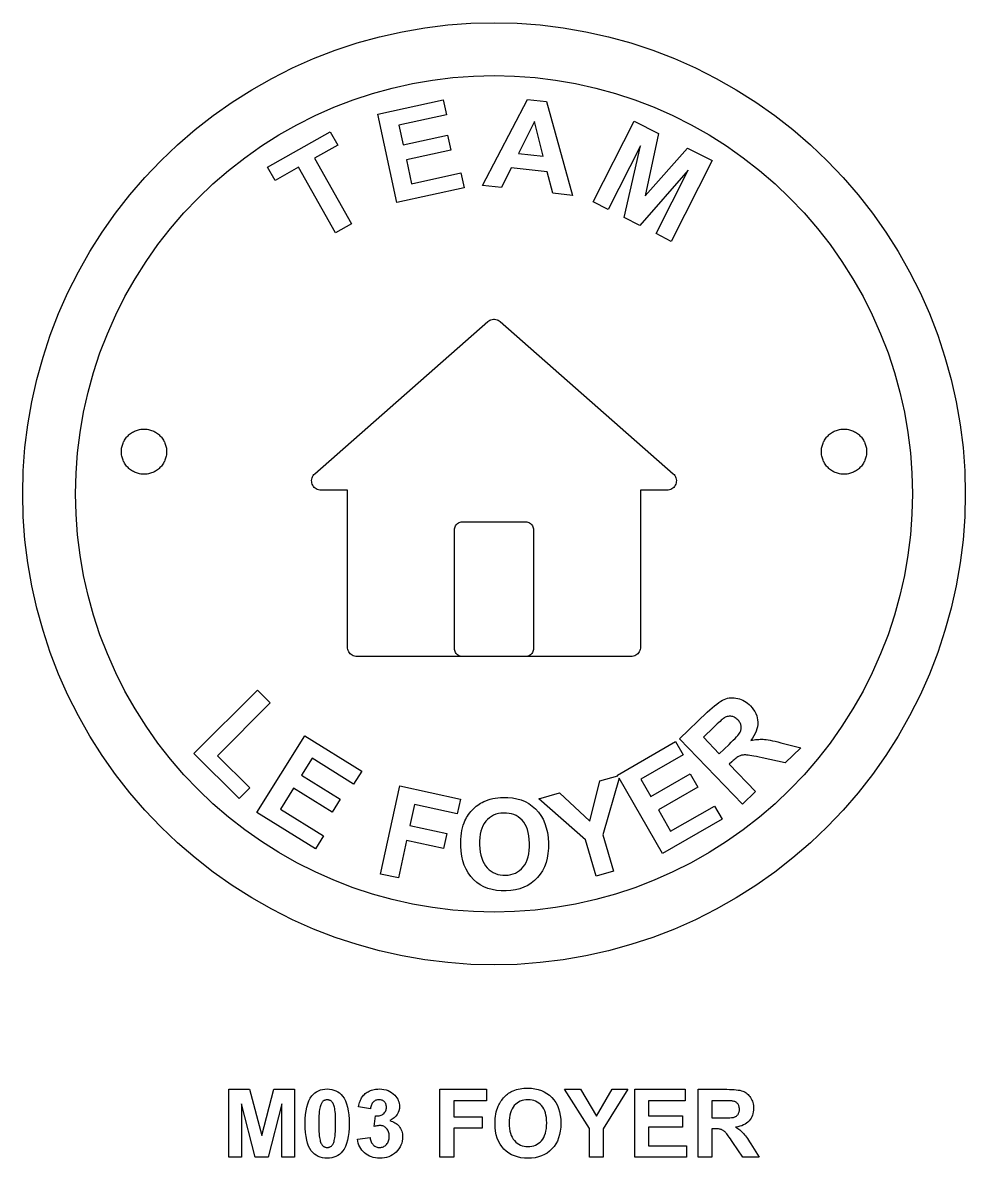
# Model space of a CAD drawing. Header units: millimetres. Extents: x 0 to 300, y 0 to 200.
# Drawn here: x 67.5 to 92.5, y 39.85 to 69.98 of the extents above; entities that cross this region are included whole.
import ezdxf

# ---------------------------------------------------------------- set-up
doc = ezdxf.new("R2010")
doc.units = ezdxf.units.MM
for name, color, linetype in [('CUT', 1, 'Continuous'), ('ENGRAVE', 5, 'Continuous'), ('LABELS', 250, 'Continuous')]:
    doc.layers.add(name, color=color, linetype=linetype)

msp = doc.modelspace()

# ---------------------------------------------------------------- linework, layer by layer
at = {"layer": 'CUT'}
msp.add_lwpolyline([(92.5, 57.481), (92.485, 56.868), (92.44, 56.256), (92.365, 55.647), (92.26, 55.043), (92.125, 54.444), (91.962, 53.853), (91.769, 53.27), (91.548, 52.698), (91.3, 52.137), (91.024, 51.589), (90.722, 51.055), (90.393, 50.537), (90.04, 50.035), (89.663, 49.551), (89.262, 49.087), (88.839, 48.642), (88.394, 48.219), (87.93, 47.819), (87.446, 47.441), (86.945, 47.088), (86.426, 46.76), (85.892, 46.457), (85.344, 46.181), (84.784, 45.933), (84.211, 45.712), (83.629, 45.519), (83.037, 45.356), (82.439, 45.221), (81.834, 45.116), (81.225, 45.041), (80.613, 44.996), (80, 44.981), (79.387, 44.996), (78.775, 45.041), (78.166, 45.116), (77.561, 45.221), (76.963, 45.356), (76.371, 45.519), (75.789, 45.712), (75.216, 45.933), (74.656, 46.181), (74.108, 46.457), (73.574, 46.76), (73.055, 47.088), (72.554, 47.441), (72.07, 47.819), (71.606, 48.219), (71.161, 48.642), (70.738, 49.087), (70.337, 49.551), (69.96, 50.035), (69.607, 50.537), (69.278, 51.055), (68.976, 51.589), (68.7, 52.137), (68.452, 52.698), (68.231, 53.27), (68.038, 53.853), (67.875, 54.444), (67.74, 55.043), (67.635, 55.647), (67.56, 56.256), (67.515, 56.868), (67.5, 57.481), (67.515, 58.094), (67.56, 58.706), (67.635, 59.315), (67.74, 59.92), (67.875, 60.518), (68.038, 61.11), (68.231, 61.692), (68.452, 62.265), (68.7, 62.826), (68.976, 63.374), (69.278, 63.907), (69.607, 64.426), (69.96, 64.927), (70.337, 65.411), (70.738, 65.876), (71.161, 66.32), (71.606, 66.743), (72.07, 67.144), (72.554, 67.521), (73.055, 67.875), (73.574, 68.203), (74.108, 68.505), (74.656, 68.781), (75.216, 69.03), (75.789, 69.25), (76.371, 69.443), (76.963, 69.607), (77.561, 69.741), (78.166, 69.846), (78.775, 69.921), (79.387, 69.966), (80, 69.981), (80.613, 69.966), (81.225, 69.921), (81.834, 69.846), (82.439, 69.741), (83.037, 69.607), (83.629, 69.443), (84.211, 69.25), (84.784, 69.03), (85.344, 68.781), (85.892, 68.505), (86.426, 68.203), (86.945, 67.875), (87.446, 67.521), (87.93, 67.144), (88.394, 66.743), (88.839, 66.32), (89.262, 65.876), (89.663, 65.411), (90.04, 64.927), (90.393, 64.426), (90.722, 63.907), (91.024, 63.374), (91.3, 62.826), (91.548, 62.265), (91.769, 61.692), (91.962, 61.11), (92.125, 60.518), (92.26, 59.92), (92.365, 59.315), (92.44, 58.706), (92.485, 58.094)], close=True, dxfattribs=at)
at = {"layer": 'ENGRAVE'}
for points in [[(91.1, 57.481), (91.086, 56.937), (91.046, 56.393), (90.979, 55.852), (90.886, 55.316), (90.767, 54.784), (90.622, 54.259), (90.451, 53.742), (90.255, 53.234), (90.034, 52.735), (89.789, 52.249), (89.52, 51.775), (89.229, 51.315), (88.915, 50.869), (88.58, 50.44), (88.224, 50.027), (87.849, 49.633), (87.454, 49.257), (87.041, 48.901), (86.612, 48.566), (86.167, 48.252), (85.706, 47.961), (85.232, 47.692), (84.746, 47.447), (84.248, 47.226), (83.739, 47.03), (83.222, 46.86), (82.697, 46.714), (82.165, 46.595), (81.629, 46.502), (81.088, 46.435), (80.545, 46.395), (80, 46.382), (79.455, 46.395), (78.912, 46.435), (78.371, 46.502), (77.835, 46.595), (77.303, 46.714), (76.778, 46.86), (76.261, 47.03), (75.752, 47.226), (75.254, 47.447), (74.768, 47.692), (74.294, 47.961), (73.833, 48.252), (73.388, 48.566), (72.959, 48.901), (72.546, 49.257), (72.151, 49.633), (71.776, 50.027), (71.42, 50.44), (71.085, 50.869), (70.771, 51.315), (70.48, 51.775), (70.211, 52.249), (69.966, 52.735), (69.745, 53.234), (69.549, 53.742), (69.378, 54.259), (69.233, 54.784), (69.114, 55.316), (69.021, 55.852), (68.954, 56.393), (68.914, 56.937), (68.9, 57.481), (68.914, 58.026), (68.954, 58.569), (69.021, 59.11), (69.114, 59.647), (69.233, 60.178), (69.378, 60.703), (69.549, 61.22), (69.745, 61.729), (69.966, 62.227), (70.211, 62.713), (70.48, 63.187), (70.771, 63.648), (71.085, 64.093), (71.42, 64.523), (71.776, 64.935), (72.151, 65.33), (72.546, 65.705), (72.959, 66.061), (73.388, 66.396), (73.833, 66.71), (74.294, 67.002), (74.768, 67.27), (75.254, 67.515), (75.752, 67.736), (76.261, 67.932), (76.778, 68.103), (77.303, 68.248), (77.835, 68.367), (78.371, 68.461), (78.912, 68.527), (79.455, 68.567), (80, 68.581), (80.545, 68.567), (81.088, 68.527), (81.629, 68.461), (82.165, 68.367), (82.697, 68.248), (83.222, 68.103), (83.739, 67.932), (84.248, 67.736), (84.746, 67.515), (85.232, 67.27), (85.706, 67.002), (86.167, 66.71), (86.612, 66.396), (87.041, 66.061), (87.454, 65.705), (87.849, 65.33), (88.224, 64.935), (88.58, 64.523), (88.915, 64.093), (89.229, 63.648), (89.52, 63.187), (89.789, 62.713), (90.034, 62.227), (90.255, 61.729), (90.451, 61.22), (90.622, 60.703), (90.767, 60.178), (90.886, 59.647), (90.979, 59.11), (91.046, 58.569), (91.086, 58.026)], [(78.655, 67.934), (78.741, 67.537), (77.476, 67.262), (77.589, 66.742), (78.766, 66.998), (78.852, 66.603), (77.675, 66.347), (77.814, 65.709), (79.124, 65.994), (79.21, 65.598), (77.426, 65.211), (76.916, 67.556)], [(80.459, 66.129), (80.202, 65.609), (79.691, 65.665), (80.885, 67.947), (81.394, 67.891), (82.084, 65.4), (81.56, 65.458), (81.412, 66.023)], [(81.302, 66.442), (81.072, 67.363), (80.651, 66.514)], [(84.364, 67.041), (84.011, 65.384), (85.136, 66.65), (85.784, 66.321), (84.698, 64.18), (84.297, 64.384), (85.152, 66.069), (83.872, 64.6), (83.456, 64.811), (83.887, 66.71), (83.032, 65.025), (82.631, 65.229), (83.717, 67.369)], [(74.196, 65.794), (73.996, 66.148), (75.655, 67.088), (75.855, 66.734), (75.237, 66.384), (76.22, 64.649), (75.799, 64.41), (74.816, 66.145)], [(76.114, 57.576), (76.107, 57.576), (75.413, 57.576), (75.379, 57.578), (75.346, 57.585), (75.314, 57.596), (75.284, 57.611), (75.257, 57.631), (75.232, 57.653), (75.21, 57.679), (75.193, 57.707), (75.179, 57.738), (75.169, 57.77), (75.164, 57.803), (75.163, 57.837), (75.166, 57.87), (75.175, 57.903), (75.187, 57.934), (75.203, 57.963), (75.224, 57.99), (75.247, 58.014), (79.835, 62.051), (79.861, 62.071), (79.889, 62.087), (79.919, 62.1), (79.951, 62.108), (79.984, 62.113), (80.016, 62.113), (80.049, 62.108), (80.081, 62.1), (80.111, 62.087), (80.139, 62.071), (80.165, 62.051), (84.753, 58.014), (84.776, 57.99), (84.797, 57.963), (84.813, 57.934), (84.825, 57.903), (84.834, 57.87), (84.837, 57.837), (84.836, 57.803), (84.831, 57.77), (84.821, 57.738), (84.807, 57.707), (84.79, 57.679), (84.768, 57.653), (84.743, 57.631), (84.716, 57.611), (84.686, 57.596), (84.654, 57.585), (84.621, 57.578), (84.587, 57.576), (83.893, 57.576), (83.886, 57.576), (83.885, 57.568), (83.885, 53.416), (83.883, 53.384), (83.876, 53.351), (83.866, 53.32), (83.852, 53.291), (83.833, 53.264), (83.812, 53.239), (83.787, 53.218), (83.76, 53.2), (83.731, 53.185), (83.7, 53.175), (83.668, 53.168), (83.635, 53.166), (76.365, 53.166), (76.332, 53.168), (76.3, 53.175), (76.269, 53.185), (76.24, 53.2), (76.213, 53.218), (76.188, 53.239), (76.167, 53.264), (76.148, 53.291), (76.134, 53.32), (76.124, 53.351), (76.117, 53.384), (76.115, 53.416), (76.115, 57.568)], [(71.317, 58.6), (71.316, 58.57), (71.314, 58.541), (71.311, 58.512), (71.306, 58.483), (71.299, 58.454), (71.291, 58.425), (71.282, 58.397), (71.271, 58.37), (71.26, 58.343), (71.246, 58.317), (71.232, 58.291), (71.216, 58.266), (71.199, 58.242), (71.181, 58.219), (71.162, 58.197), (71.141, 58.175), (71.12, 58.155), (71.098, 58.136), (71.075, 58.118), (71.05, 58.101), (71.026, 58.085), (71, 58.07), (70.974, 58.057), (70.947, 58.045), (70.919, 58.035), (70.891, 58.025), (70.863, 58.018), (70.834, 58.011), (70.805, 58.006), (70.776, 58.002), (70.747, 58), (70.717, 58), (70.688, 58), (70.658, 58.002), (70.629, 58.006), (70.6, 58.011), (70.571, 58.018), (70.543, 58.025), (70.515, 58.035), (70.488, 58.045), (70.461, 58.057), (70.434, 58.07), (70.409, 58.085), (70.384, 58.101), (70.36, 58.118), (70.336, 58.136), (70.314, 58.155), (70.293, 58.175), (70.273, 58.197), (70.253, 58.219), (70.235, 58.242), (70.218, 58.266), (70.202, 58.291), (70.188, 58.317), (70.175, 58.343), (70.163, 58.37), (70.152, 58.397), (70.143, 58.425), (70.135, 58.454), (70.129, 58.483), (70.124, 58.512), (70.12, 58.541), (70.118, 58.57), (70.117, 58.6), (70.118, 58.629), (70.12, 58.658), (70.124, 58.688), (70.129, 58.717), (70.135, 58.745), (70.143, 58.774), (70.152, 58.802), (70.163, 58.829), (70.175, 58.856), (70.188, 58.882), (70.202, 58.908), (70.218, 58.933), (70.235, 58.957), (70.253, 58.98), (70.273, 59.003), (70.293, 59.024), (70.314, 59.044), (70.336, 59.063), (70.36, 59.082), (70.384, 59.098), (70.409, 59.114), (70.434, 59.129), (70.461, 59.142), (70.488, 59.154), (70.515, 59.165), (70.543, 59.174), (70.571, 59.182), (70.6, 59.188), (70.629, 59.193), (70.658, 59.197), (70.688, 59.199), (70.717, 59.2), (70.747, 59.199), (70.776, 59.197), (70.805, 59.193), (70.834, 59.188), (70.863, 59.182), (70.891, 59.174), (70.919, 59.165), (70.947, 59.154), (70.974, 59.142), (71, 59.129), (71.026, 59.114), (71.05, 59.098), (71.075, 59.082), (71.098, 59.063), (71.12, 59.044), (71.141, 59.024), (71.162, 59.003), (71.181, 58.98), (71.199, 58.957), (71.216, 58.933), (71.232, 58.908), (71.246, 58.882), (71.26, 58.856), (71.271, 58.829), (71.282, 58.802), (71.291, 58.774), (71.299, 58.745), (71.306, 58.717), (71.311, 58.688), (71.314, 58.658), (71.316, 58.629)], [(89.883, 58.6), (89.882, 58.57), (89.88, 58.541), (89.876, 58.512), (89.871, 58.483), (89.865, 58.454), (89.857, 58.425), (89.848, 58.397), (89.837, 58.37), (89.825, 58.343), (89.812, 58.317), (89.798, 58.291), (89.782, 58.266), (89.765, 58.242), (89.747, 58.219), (89.727, 58.197), (89.707, 58.175), (89.686, 58.155), (89.664, 58.136), (89.64, 58.118), (89.616, 58.101), (89.591, 58.085), (89.566, 58.07), (89.539, 58.057), (89.512, 58.045), (89.485, 58.035), (89.457, 58.025), (89.429, 58.018), (89.4, 58.011), (89.371, 58.006), (89.342, 58.002), (89.312, 58), (89.283, 58), (89.253, 58), (89.224, 58.002), (89.195, 58.006), (89.166, 58.011), (89.137, 58.018), (89.109, 58.025), (89.081, 58.035), (89.053, 58.045), (89.026, 58.057), (89, 58.07), (88.974, 58.085), (88.95, 58.101), (88.925, 58.118), (88.902, 58.136), (88.88, 58.155), (88.859, 58.175), (88.838, 58.197), (88.819, 58.219), (88.801, 58.242), (88.784, 58.266), (88.768, 58.291), (88.754, 58.317), (88.74, 58.343), (88.729, 58.37), (88.718, 58.397), (88.709, 58.425), (88.701, 58.454), (88.694, 58.483), (88.689, 58.512), (88.686, 58.541), (88.684, 58.57), (88.683, 58.6), (88.684, 58.629), (88.686, 58.658), (88.689, 58.688), (88.694, 58.717), (88.701, 58.745), (88.709, 58.774), (88.718, 58.802), (88.729, 58.829), (88.74, 58.856), (88.754, 58.882), (88.768, 58.908), (88.784, 58.933), (88.801, 58.957), (88.819, 58.98), (88.838, 59.003), (88.859, 59.024), (88.88, 59.044), (88.902, 59.063), (88.925, 59.082), (88.95, 59.098), (88.974, 59.114), (89, 59.129), (89.026, 59.142), (89.053, 59.154), (89.081, 59.165), (89.109, 59.174), (89.137, 59.182), (89.166, 59.188), (89.195, 59.193), (89.224, 59.197), (89.253, 59.199), (89.283, 59.2), (89.312, 59.199), (89.342, 59.197), (89.371, 59.193), (89.4, 59.188), (89.429, 59.182), (89.457, 59.174), (89.485, 59.165), (89.512, 59.154), (89.539, 59.142), (89.566, 59.129), (89.591, 59.114), (89.616, 59.098), (89.64, 59.082), (89.664, 59.063), (89.686, 59.044), (89.707, 59.024), (89.727, 59.003), (89.747, 58.98), (89.765, 58.957), (89.782, 58.933), (89.798, 58.908), (89.812, 58.882), (89.825, 58.856), (89.837, 58.829), (89.848, 58.802), (89.857, 58.774), (89.865, 58.745), (89.871, 58.717), (89.876, 58.688), (89.88, 58.658), (89.882, 58.629)], [(80.84, 53.166), (79.16, 53.166), (79.133, 53.168), (79.106, 53.173), (79.08, 53.182), (79.055, 53.194), (79.032, 53.21), (79.012, 53.228), (78.993, 53.248), (78.978, 53.271), (78.966, 53.296), (78.957, 53.322), (78.952, 53.349), (78.95, 53.376), (78.95, 56.526), (78.952, 56.554), (78.957, 56.58), (78.966, 56.607), (78.978, 56.631), (78.993, 56.654), (79.012, 56.675), (79.032, 56.693), (79.055, 56.708), (79.08, 56.72), (79.106, 56.729), (79.133, 56.734), (79.16, 56.736), (80.84, 56.736), (80.867, 56.734), (80.894, 56.729), (80.92, 56.72), (80.945, 56.708), (80.968, 56.693), (80.988, 56.675), (81.007, 56.654), (81.022, 56.631), (81.034, 56.607), (81.043, 56.58), (81.048, 56.554), (81.05, 56.526), (81.05, 53.376), (81.048, 53.349), (81.043, 53.322), (81.034, 53.296), (81.022, 53.271), (81.007, 53.248), (80.988, 53.228), (80.968, 53.21), (80.945, 53.194), (80.92, 53.182), (80.894, 53.173), (80.867, 53.168)], [(72.67, 50.533), (73.523, 49.682), (73.238, 49.396), (72.041, 50.589), (73.723, 52.274), (74.066, 51.932)], [(85.789, 51.805), (85.85, 51.857), (85.908, 51.903), (85.962, 51.942), (86.013, 51.976), (86.061, 52.003), (86.105, 52.025), (86.148, 52.042), (86.191, 52.055), (86.235, 52.064), (86.28, 52.069), (86.326, 52.071), (86.372, 52.069), (86.418, 52.063), (86.465, 52.053), (86.512, 52.04), (86.558, 52.023), (86.602, 52.003), (86.645, 51.98), (86.687, 51.953), (86.727, 51.923), (86.766, 51.89), (86.803, 51.853), (86.847, 51.804), (86.886, 51.753), (86.918, 51.701), (86.946, 51.648), (86.967, 51.593), (86.983, 51.537), (86.993, 51.48), (86.998, 51.422), (86.997, 51.362), (86.989, 51.302), (86.975, 51.242), (86.955, 51.181), (86.928, 51.119), (86.895, 51.058), (86.856, 50.995), (86.81, 50.932), (86.854, 50.942), (86.897, 50.951), (86.939, 50.958), (86.98, 50.963), (87.02, 50.966), (87.06, 50.968), (87.099, 50.969), (87.137, 50.967), (87.177, 50.964), (87.222, 50.959), (87.273, 50.951), (87.329, 50.941), (87.39, 50.929), (87.457, 50.914), (87.528, 50.897), (87.606, 50.878), (88.141, 50.744), (87.724, 50.342), (87.109, 50.475), (87.031, 50.492), (86.959, 50.507), (86.895, 50.52), (86.838, 50.531), (86.788, 50.539), (86.745, 50.546), (86.709, 50.55), (86.681, 50.552), (86.656, 50.553), (86.632, 50.552), (86.609, 50.55), (86.587, 50.547), (86.566, 50.543), (86.545, 50.538), (86.525, 50.531), (86.506, 50.523), (86.487, 50.513), (86.466, 50.501), (86.444, 50.486), (86.421, 50.469), (86.396, 50.449), (86.369, 50.426), (86.341, 50.401), (86.312, 50.373), (86.241, 50.305), (86.936, 49.584), (86.587, 49.247), (84.922, 50.976), (85.657, 51.684), (85.725, 51.748)], [(86.393, 50.989), (86.433, 51.032), (86.466, 51.07), (86.493, 51.102), (86.513, 51.13), (86.527, 51.153), (86.537, 51.174), (86.545, 51.194), (86.551, 51.215), (86.555, 51.236), (86.558, 51.257), (86.558, 51.278), (86.557, 51.299), (86.555, 51.321), (86.55, 51.342), (86.544, 51.363), (86.535, 51.384), (86.525, 51.405), (86.513, 51.425), (86.499, 51.445), (86.483, 51.465), (86.465, 51.484), (86.444, 51.505), (86.422, 51.523), (86.4, 51.539), (86.377, 51.552), (86.354, 51.563), (86.331, 51.571), (86.307, 51.577), (86.283, 51.58), (86.258, 51.581), (86.234, 51.58), (86.209, 51.576), (86.184, 51.57), (86.16, 51.562), (86.135, 51.551), (86.111, 51.537), (86.086, 51.522), (86.071, 51.51), (86.052, 51.494), (86.027, 51.472), (85.997, 51.444), (85.962, 51.412), (85.921, 51.374), (85.876, 51.331), (85.826, 51.282), (85.553, 51.02), (85.976, 50.581), (86.234, 50.83), (86.293, 50.888), (86.346, 50.941)], [(76.277, 49.78), (75.177, 50.464), (74.896, 50.012), (75.919, 49.376), (75.706, 49.032), (74.683, 49.668), (74.338, 49.114), (75.476, 48.406), (75.263, 48.062), (73.713, 49.026), (74.98, 51.064), (76.491, 50.125)], [(81.737, 49.55), (82.545, 48.797), (82.81, 49.863), (83.283, 50.001), (83.272, 50.02), (84.816, 50.905), (85.018, 50.553), (83.894, 49.909), (84.159, 49.447), (85.204, 50.047), (85.405, 49.696), (84.36, 49.097), (84.685, 48.53), (85.848, 49.197), (86.05, 48.846), (84.466, 47.938), (83.321, 49.934), (82.889, 48.435), (83.172, 47.469), (82.708, 47.333), (82.425, 48.303), (81.192, 49.391)], [(79.025, 48.987), (77.892, 49.235), (77.77, 48.681), (78.748, 48.466), (78.661, 48.069), (77.683, 48.284), (77.464, 47.288), (76.991, 47.392), (77.505, 49.736), (79.112, 49.383)], [(79.125, 48.395), (79.135, 48.474), (79.148, 48.55), (79.165, 48.622), (79.185, 48.69), (79.209, 48.755), (79.229, 48.801), (79.251, 48.845), (79.275, 48.889), (79.3, 48.932), (79.328, 48.973), (79.358, 49.013), (79.389, 49.052), (79.422, 49.09), (79.457, 49.127), (79.493, 49.161), (79.529, 49.192), (79.567, 49.222), (79.605, 49.248), (79.645, 49.273), (79.685, 49.295), (79.726, 49.315), (79.783, 49.339), (79.841, 49.36), (79.902, 49.379), (79.965, 49.394), (80.031, 49.406), (80.098, 49.416), (80.168, 49.422), (80.24, 49.426), (80.37, 49.424), (80.493, 49.413), (80.61, 49.39), (80.72, 49.358), (80.824, 49.314), (80.922, 49.261), (81.013, 49.196), (81.099, 49.122), (81.176, 49.038), (81.243, 48.945), (81.301, 48.845), (81.349, 48.736), (81.387, 48.618), (81.416, 48.493), (81.435, 48.359), (81.444, 48.216), (81.443, 48.075), (81.432, 47.941), (81.411, 47.815), (81.38, 47.696), (81.339, 47.585), (81.288, 47.482), (81.226, 47.386), (81.155, 47.298), (81.075, 47.219), (80.988, 47.15), (80.894, 47.09), (80.793, 47.041), (80.685, 47.002), (80.571, 46.973), (80.449, 46.954), (80.32, 46.945), (80.19, 46.946), (80.066, 46.958), (79.948, 46.98), (79.837, 47.013), (79.733, 47.055), (79.635, 47.109), (79.544, 47.172), (79.46, 47.246), (79.383, 47.33), (79.316, 47.421), (79.259, 47.52), (79.211, 47.627), (79.173, 47.743), (79.145, 47.866), (79.126, 47.997), (79.117, 48.136), (79.116, 48.226), (79.119, 48.312)], [(79.65, 47.89), (79.673, 47.811), (79.702, 47.737), (79.736, 47.67), (79.777, 47.61), (79.822, 47.555), (79.872, 47.507), (79.925, 47.466), (79.981, 47.432), (80.04, 47.404), (80.102, 47.383), (80.167, 47.368), (80.235, 47.36), (80.306, 47.359), (80.377, 47.364), (80.444, 47.376), (80.508, 47.394), (80.568, 47.419), (80.625, 47.45), (80.679, 47.487), (80.729, 47.531), (80.776, 47.582), (80.817, 47.638), (80.853, 47.701), (80.883, 47.771), (80.907, 47.847), (80.925, 47.929), (80.937, 48.017), (80.943, 48.112), (80.943, 48.213), (80.937, 48.313), (80.926, 48.406), (80.909, 48.492), (80.887, 48.572), (80.859, 48.645), (80.826, 48.711), (80.788, 48.77), (80.744, 48.823), (80.695, 48.869), (80.643, 48.909), (80.588, 48.942), (80.529, 48.969), (80.466, 48.989), (80.4, 49.003), (80.331, 49.011), (80.257, 49.012), (80.185, 49.006), (80.115, 48.995), (80.05, 48.977), (79.989, 48.952), (79.931, 48.922), (79.877, 48.885), (79.827, 48.842), (79.781, 48.792), (79.739, 48.736), (79.704, 48.674), (79.675, 48.605), (79.651, 48.531), (79.633, 48.449), (79.622, 48.362), (79.616, 48.268), (79.616, 48.167), (79.622, 48.069), (79.633, 47.976)]]:
    msp.add_lwpolyline(points, close=True, dxfattribs=at)
at = {"layer": 'LABELS'}
for points in [[(73.84, 40.453), (74.163, 41.681), (74.708, 41.681), (74.708, 39.881), (74.37, 39.881), (74.37, 41.298), (74.013, 39.881), (73.663, 39.881), (73.307, 41.298), (73.307, 39.881), (72.969, 39.881), (72.969, 41.681), (73.513, 41.681)], [(75.809, 41.642), (75.858, 41.616), (75.904, 41.584), (75.946, 41.546), (75.985, 41.502), (76.026, 41.442), (76.062, 41.373), (76.092, 41.295), (76.117, 41.208), (76.136, 41.112), (76.15, 41.007), (76.158, 40.892), (76.161, 40.769), (76.158, 40.646), (76.15, 40.531), (76.136, 40.426), (76.116, 40.33), (76.092, 40.243), (76.061, 40.164), (76.025, 40.095), (75.984, 40.035), (75.945, 39.991), (75.903, 39.954), (75.858, 39.922), (75.809, 39.896), (75.756, 39.876), (75.7, 39.862), (75.64, 39.853), (75.576, 39.85), (75.512, 39.854), (75.451, 39.863), (75.393, 39.879), (75.339, 39.901), (75.287, 39.929), (75.239, 39.964), (75.194, 40.005), (75.153, 40.052), (75.115, 40.108), (75.082, 40.173), (75.055, 40.248), (75.032, 40.333), (75.014, 40.428), (75.002, 40.533), (74.994, 40.648), (74.992, 40.773), (74.994, 40.895), (75.003, 41.009), (75.017, 41.114), (75.036, 41.21), (75.061, 41.297), (75.091, 41.375), (75.127, 41.444), (75.168, 41.504), (75.207, 41.547), (75.249, 41.585), (75.294, 41.617), (75.343, 41.642), (75.396, 41.663), (75.453, 41.677), (75.513, 41.686), (75.576, 41.689), (75.64, 41.686), (75.7, 41.677), (75.756, 41.662)], [(76.724, 40.339), (76.733, 40.312), (76.743, 40.287), (76.754, 40.263), (76.767, 40.242), (76.782, 40.222), (76.799, 40.204), (76.817, 40.188), (76.836, 40.175), (76.856, 40.163), (76.876, 40.153), (76.898, 40.146), (76.921, 40.141), (76.944, 40.138), (76.968, 40.137), (76.995, 40.138), (77.02, 40.142), (77.044, 40.148), (77.067, 40.157), (77.089, 40.168), (77.11, 40.182), (77.13, 40.199), (77.148, 40.218), (77.165, 40.239), (77.18, 40.262), (77.193, 40.286), (77.203, 40.313), (77.211, 40.341), (77.217, 40.371), (77.22, 40.403), (77.221, 40.436), (77.22, 40.468), (77.217, 40.498), (77.212, 40.526), (77.204, 40.553), (77.194, 40.578), (77.182, 40.601), (77.168, 40.623), (77.151, 40.642), (77.133, 40.66), (77.115, 40.676), (77.095, 40.689), (77.074, 40.699), (77.052, 40.708), (77.029, 40.714), (77.005, 40.717), (76.981, 40.719), (76.964, 40.718), (76.946, 40.717), (76.927, 40.715), (76.908, 40.712), (76.888, 40.708), (76.867, 40.704), (76.845, 40.699), (76.822, 40.693), (76.86, 40.974), (76.894, 40.974), (76.926, 40.976), (76.956, 40.981), (76.984, 40.987), (77.01, 40.996), (77.033, 41.007), (77.055, 41.02), (77.074, 41.035), (77.091, 41.051), (77.106, 41.07), (77.119, 41.089), (77.129, 41.11), (77.137, 41.132), (77.143, 41.155), (77.147, 41.18), (77.148, 41.206), (77.147, 41.228), (77.144, 41.249), (77.14, 41.269), (77.134, 41.288), (77.127, 41.305), (77.117, 41.322), (77.106, 41.337), (77.094, 41.351), (77.08, 41.364), (77.064, 41.374), (77.048, 41.384), (77.031, 41.391), (77.012, 41.397), (76.993, 41.401), (76.972, 41.404), (76.95, 41.405), (76.928, 41.404), (76.907, 41.401), (76.887, 41.396), (76.868, 41.39), (76.85, 41.381), (76.832, 41.37), (76.815, 41.358), (76.799, 41.343), (76.784, 41.327), (76.771, 41.309), (76.759, 41.289), (76.749, 41.268), (76.74, 41.245), (76.733, 41.22), (76.727, 41.193), (76.723, 41.164), (76.405, 41.218), (76.414, 41.258), (76.424, 41.296), (76.435, 41.331), (76.447, 41.365), (76.46, 41.397), (76.474, 41.426), (76.489, 41.454), (76.505, 41.479), (76.523, 41.503), (76.542, 41.525), (76.563, 41.546), (76.585, 41.566), (76.609, 41.585), (76.635, 41.602), (76.663, 41.618), (76.692, 41.633), (76.722, 41.646), (76.753, 41.657), (76.785, 41.667), (76.819, 41.675), (76.853, 41.681), (76.887, 41.685), (76.923, 41.688), (76.96, 41.689), (77.022, 41.686), (77.081, 41.678), (77.136, 41.666), (77.189, 41.648), (77.238, 41.625), (77.284, 41.597), (77.328, 41.564), (77.368, 41.526), (77.397, 41.493), (77.423, 41.458), (77.445, 41.422), (77.462, 41.385), (77.476, 41.347), (77.486, 41.308), (77.492, 41.268), (77.494, 41.227), (77.49, 41.169), (77.478, 41.114), (77.458, 41.063), (77.429, 41.014), (77.393, 40.968), (77.348, 40.925), (77.296, 40.885), (77.235, 40.849), (77.273, 40.839), (77.308, 40.827), (77.342, 40.812), (77.374, 40.795), (77.404, 40.775), (77.432, 40.753), (77.458, 40.728), (77.482, 40.7), (77.504, 40.67), (77.523, 40.639), (77.539, 40.607), (77.552, 40.573), (77.562, 40.537), (77.569, 40.5), (77.574, 40.461), (77.575, 40.421), (77.572, 40.363), (77.564, 40.307), (77.551, 40.253), (77.532, 40.202), (77.507, 40.153), (77.478, 40.105), (77.442, 40.06), (77.402, 40.017), (77.357, 39.978), (77.31, 39.944), (77.26, 39.916), (77.208, 39.892), (77.152, 39.874), (77.095, 39.861), (77.034, 39.853), (76.971, 39.85), (76.911, 39.853), (76.854, 39.859), (76.799, 39.87), (76.747, 39.886), (76.698, 39.905), (76.651, 39.93), (76.607, 39.958), (76.566, 39.991), (76.528, 40.028), (76.494, 40.067), (76.464, 40.109), (76.439, 40.153), (76.417, 40.201), (76.4, 40.251), (76.388, 40.303), (76.379, 40.359), (76.713, 40.399), (76.718, 40.368)], [(79.801, 41.377), (78.931, 41.377), (78.931, 40.951), (79.682, 40.951), (79.682, 40.646), (78.931, 40.646), (78.931, 39.881), (78.567, 39.881), (78.567, 41.681), (79.801, 41.681)], [(80.048, 41.023), (80.059, 41.079), (80.073, 41.133), (80.09, 41.184), (80.109, 41.232), (80.125, 41.266), (80.143, 41.299), (80.162, 41.331), (80.182, 41.362), (80.204, 41.393), (80.227, 41.422), (80.251, 41.451), (80.277, 41.479), (80.304, 41.505), (80.331, 41.53), (80.359, 41.553), (80.388, 41.574), (80.418, 41.593), (80.448, 41.611), (80.478, 41.627), (80.51, 41.641), (80.552, 41.657), (80.597, 41.672), (80.643, 41.684), (80.691, 41.694), (80.74, 41.702), (80.791, 41.707), (80.843, 41.711), (80.898, 41.712), (80.995, 41.708), (81.087, 41.696), (81.174, 41.677), (81.256, 41.65), (81.333, 41.615), (81.405, 41.573), (81.472, 41.523), (81.534, 41.465), (81.59, 41.4), (81.639, 41.33), (81.68, 41.253), (81.713, 41.17), (81.739, 41.081), (81.758, 40.986), (81.769, 40.886), (81.773, 40.779), (81.769, 40.673), (81.758, 40.573), (81.74, 40.478), (81.714, 40.39), (81.68, 40.308), (81.64, 40.232), (81.592, 40.161), (81.536, 40.097), (81.474, 40.039), (81.408, 39.989), (81.336, 39.947), (81.259, 39.912), (81.177, 39.885), (81.091, 39.866), (80.999, 39.854), (80.902, 39.85), (80.805, 39.854), (80.712, 39.866), (80.624, 39.885), (80.542, 39.912), (80.465, 39.946), (80.393, 39.988), (80.326, 40.038), (80.264, 40.095), (80.208, 40.16), (80.16, 40.229), (80.12, 40.305), (80.086, 40.387), (80.06, 40.474), (80.042, 40.567), (80.031, 40.666), (80.027, 40.77), (80.028, 40.837), (80.032, 40.902), (80.039, 40.964)], [(82.296, 41.681), (82.72, 40.969), (83.135, 41.681), (83.553, 41.681), (82.892, 40.636), (82.892, 39.881), (82.529, 39.881), (82.529, 40.639), (81.87, 41.681)], [(85.068, 41.377), (84.097, 41.377), (84.097, 40.978), (85.001, 40.978), (85.001, 40.674), (84.097, 40.674), (84.097, 40.184), (85.103, 40.184), (85.103, 39.881), (83.734, 39.881), (83.734, 41.681), (85.068, 41.681)], [(86.312, 41.678), (86.371, 41.674), (86.426, 41.669), (86.476, 41.662), (86.521, 41.654), (86.561, 41.644), (86.597, 41.633), (86.628, 41.619), (86.659, 41.604), (86.687, 41.586), (86.714, 41.565), (86.74, 41.543), (86.763, 41.517), (86.785, 41.49), (86.806, 41.46), (86.824, 41.429), (86.84, 41.396), (86.854, 41.362), (86.865, 41.327), (86.873, 41.291), (86.88, 41.254), (86.883, 41.216), (86.884, 41.176), (86.883, 41.127), (86.877, 41.08), (86.868, 41.034), (86.855, 40.992), (86.838, 40.951), (86.817, 40.912), (86.793, 40.876), (86.765, 40.842), (86.734, 40.81), (86.698, 40.782), (86.659, 40.757), (86.617, 40.734), (86.57, 40.715), (86.52, 40.699), (86.467, 40.686), (86.409, 40.676), (86.438, 40.658), (86.466, 40.64), (86.492, 40.622), (86.517, 40.603), (86.541, 40.584), (86.563, 40.565), (86.584, 40.545), (86.604, 40.525), (86.624, 40.502), (86.646, 40.475), (86.669, 40.445), (86.694, 40.41), (86.721, 40.372), (86.749, 40.329), (86.779, 40.283), (86.811, 40.232), (87.031, 39.881), (86.596, 39.881), (86.333, 40.273), (86.3, 40.323), (86.269, 40.368), (86.241, 40.408), (86.215, 40.444), (86.193, 40.475), (86.173, 40.5), (86.156, 40.521), (86.142, 40.537), (86.129, 40.551), (86.115, 40.563), (86.102, 40.574), (86.089, 40.583), (86.075, 40.592), (86.061, 40.6), (86.047, 40.607), (86.032, 40.612), (86.017, 40.617), (85.999, 40.621), (85.98, 40.625), (85.958, 40.628), (85.934, 40.63), (85.908, 40.631), (85.88, 40.632), (85.849, 40.633), (85.776, 40.633), (85.776, 39.881), (85.412, 39.881), (85.412, 41.681), (86.177, 41.681), (86.247, 41.68)], [(75.517, 41.392), (75.503, 41.387), (75.49, 41.38), (75.477, 41.372), (75.464, 41.363), (75.452, 41.352), (75.441, 41.339), (75.431, 41.324), (75.421, 41.307), (75.412, 41.288), (75.403, 41.267), (75.395, 41.244), (75.388, 41.219), (75.38, 41.183), (75.373, 41.141), (75.367, 41.093), (75.362, 41.04), (75.358, 40.981), (75.355, 40.916), (75.353, 40.845), (75.353, 40.769), (75.353, 40.693), (75.355, 40.623), (75.357, 40.559), (75.361, 40.502), (75.365, 40.45), (75.371, 40.405), (75.377, 40.366), (75.385, 40.334), (75.393, 40.305), (75.402, 40.279), (75.411, 40.256), (75.421, 40.235), (75.431, 40.216), (75.442, 40.2), (75.453, 40.187), (75.465, 40.176), (75.477, 40.167), (75.49, 40.159), (75.503, 40.152), (75.517, 40.146), (75.531, 40.142), (75.546, 40.139), (75.561, 40.137), (75.576, 40.137), (75.592, 40.137), (75.607, 40.139), (75.621, 40.142), (75.635, 40.147), (75.649, 40.152), (75.662, 40.159), (75.675, 40.167), (75.688, 40.176), (75.7, 40.187), (75.711, 40.2), (75.722, 40.215), (75.731, 40.232), (75.741, 40.251), (75.749, 40.272), (75.757, 40.295), (75.764, 40.319), (75.772, 40.356), (75.78, 40.397), (75.786, 40.445), (75.791, 40.498), (75.795, 40.557), (75.797, 40.622), (75.799, 40.693), (75.8, 40.769), (75.799, 40.845), (75.798, 40.915), (75.795, 40.979), (75.792, 41.036), (75.787, 41.087), (75.782, 41.132), (75.775, 41.171), (75.768, 41.204), (75.759, 41.233), (75.751, 41.258), (75.741, 41.282), (75.732, 41.303), (75.721, 41.322), (75.71, 41.338), (75.699, 41.351), (75.687, 41.363), (75.675, 41.372), (75.662, 41.38), (75.649, 41.387), (75.635, 41.392), (75.621, 41.397), (75.607, 41.4), (75.592, 41.402), (75.576, 41.402), (75.561, 41.402), (75.546, 41.4), (75.531, 41.397)], [(80.437, 40.514), (80.457, 40.458), (80.481, 40.407), (80.51, 40.361), (80.543, 40.319), (80.579, 40.282), (80.618, 40.25), (80.659, 40.223), (80.703, 40.201), (80.749, 40.183), (80.797, 40.171), (80.848, 40.164), (80.901, 40.161), (80.954, 40.164), (81.005, 40.171), (81.053, 40.183), (81.099, 40.2), (81.142, 40.222), (81.183, 40.249), (81.222, 40.281), (81.258, 40.318), (81.291, 40.359), (81.319, 40.406), (81.343, 40.457), (81.362, 40.513), (81.378, 40.574), (81.389, 40.641), (81.395, 40.711), (81.397, 40.787), (81.395, 40.862), (81.389, 40.932), (81.378, 40.997), (81.363, 41.057), (81.344, 41.113), (81.321, 41.163), (81.293, 41.208), (81.262, 41.249), (81.226, 41.285), (81.188, 41.316), (81.147, 41.342), (81.104, 41.363), (81.057, 41.38), (81.008, 41.392), (80.956, 41.399), (80.901, 41.401), (80.846, 41.399), (80.794, 41.392), (80.745, 41.38), (80.698, 41.363), (80.654, 41.341), (80.613, 41.315), (80.575, 41.283), (80.539, 41.247), (80.507, 41.206), (80.479, 41.16), (80.455, 41.11), (80.436, 41.054), (80.421, 40.993), (80.41, 40.928), (80.404, 40.858), (80.402, 40.782), (80.404, 40.708), (80.41, 40.639), (80.421, 40.574)], [(86.213, 40.923), (86.257, 40.925), (86.295, 40.929), (86.326, 40.932), (86.352, 40.937), (86.371, 40.942), (86.387, 40.948), (86.402, 40.955), (86.416, 40.963), (86.429, 40.972), (86.442, 40.982), (86.453, 40.993), (86.463, 41.005), (86.473, 41.018), (86.482, 41.032), (86.489, 41.047), (86.496, 41.062), (86.501, 41.079), (86.505, 41.096), (86.508, 41.114), (86.509, 41.133), (86.51, 41.153), (86.509, 41.175), (86.507, 41.196), (86.503, 41.216), (86.498, 41.235), (86.491, 41.253), (86.483, 41.27), (86.473, 41.285), (86.461, 41.3), (86.449, 41.313), (86.435, 41.325), (86.419, 41.336), (86.403, 41.345), (86.385, 41.354), (86.366, 41.361), (86.346, 41.366), (86.325, 41.37), (86.311, 41.372), (86.291, 41.373), (86.267, 41.374), (86.236, 41.375), (86.2, 41.376), (86.159, 41.376), (86.112, 41.377), (86.059, 41.377), (85.776, 41.377), (85.776, 40.92), (86.045, 40.92), (86.107, 40.92), (86.163, 40.921)]]:
    msp.add_lwpolyline(points, close=True, dxfattribs=at)

doc.saveas('drawing.dxf')
